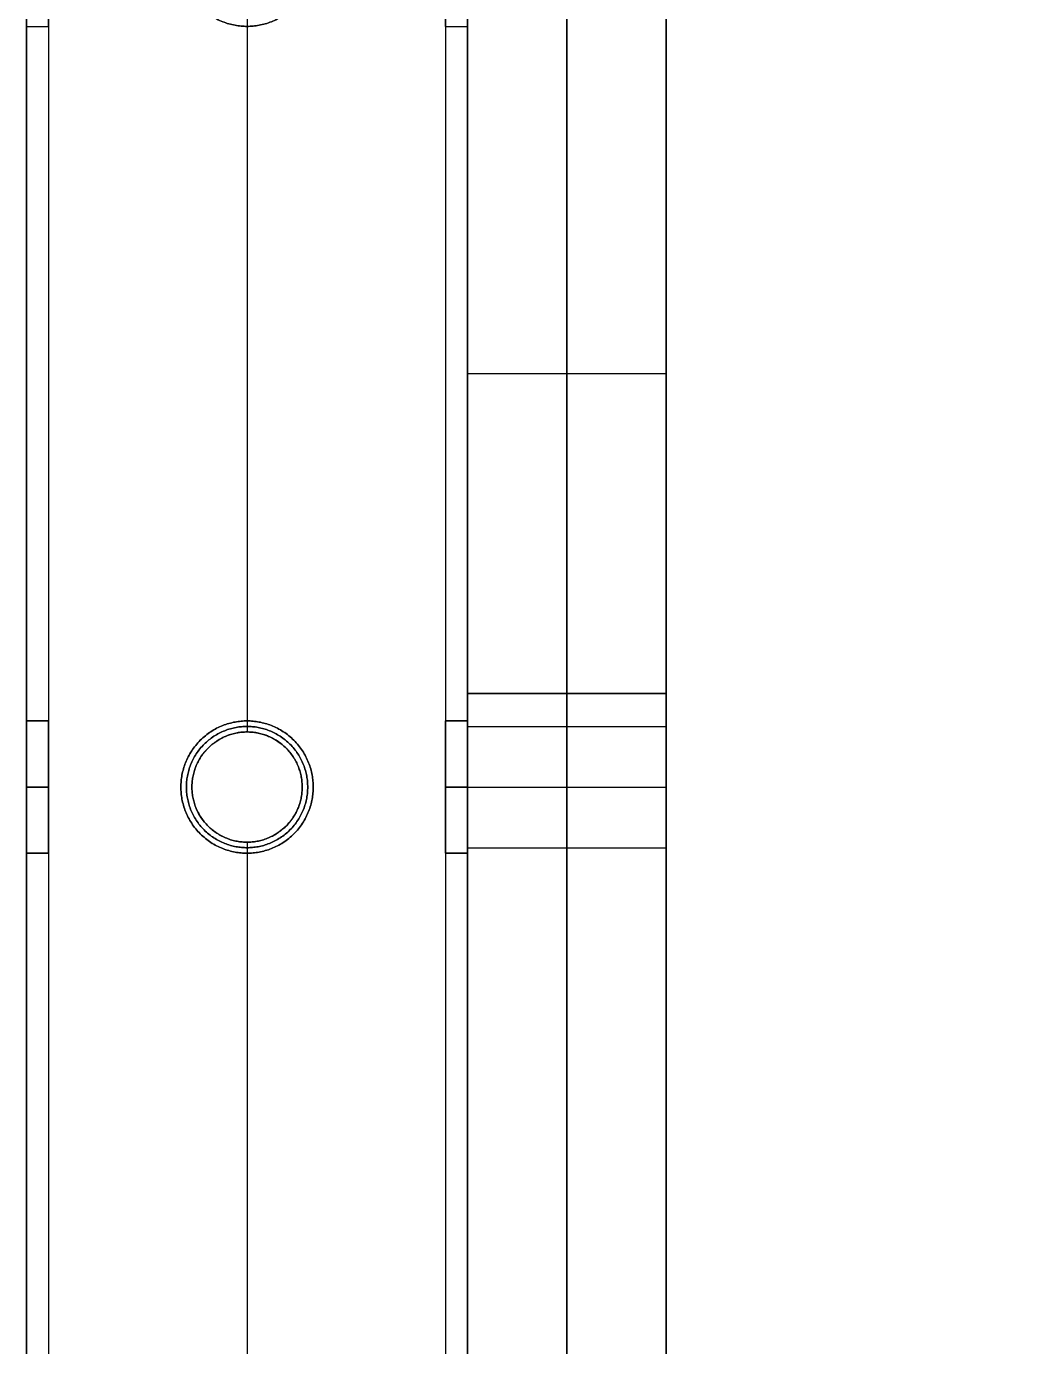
# Model space of a CAD drawing. Header units: millimetres. Extents: x -6529 to 809, y -8611 to 207.
# Drawn here: x -507 to -417.5, y -8491.3 to -8371.5 of the extents above; entities that cross this region are included whole.
import ezdxf

# ---------------------------------------------------------------- set-up
doc = ezdxf.new("R2010")
doc.units = ezdxf.units.MM
doc.header["$MEASUREMENT"] = 0
doc.layers.add('platen', color=7, linetype='Continuous', true_color=0x007f00)
doc.layers.add('staal', color=5, linetype='Continuous', true_color=0x0000ff)

# ---------------------------------------------------------------- blocks, each defined once
blk = doc.blocks.new('plaat base')
at = {"layer": 'platen'}
for p, q in [((58, -600), (1258, -600)), ((58, -600, 18), (1258, -600, 18)), ((170.5, -1232.5), (170.5, -1232.5, 18)), ((165, -1238), (165, -1238, 18)), ((176, -1238), (176, -1238, 18)), ((170.5, -1243.5), (170.5, -1243.5, 18))]:
    blk.add_line(p, q, dxfattribs=at)
for points in [[(358, 0), (179, 0), (0, 0)], [(358, 0, 18), (179, 0, 18), (0, 0, 18)], [(358, 0, 9), (179, 0, 9), (0, 0, 9)], [(179, 0), (179, 0, 9), (179, 0, 18)], [(58, -900), (58, -1079), (58, -1258)], [(58, -900, 18), (58, -1079, 18), (58, -1258, 18)], [(58, -900, 9), (58, -1079, 9), (58, -1258, 9)], [(58, -1079), (58, -1079, 9), (58, -1079, 18)], [(58, -1258), (208, -1258), (358, -1258)], [(58, -1258, 18), (208, -1258, 18), (358, -1258, 18)], [(58, -1258, 9), (208, -1258, 9), (358, -1258, 9)], [(208, -1258), (208, -1258, 9), (208, -1258, 18)]]:
    blk.add_open_spline(points, degree=2, dxfattribs=at)
for points in [[(170.5, -1243.5), (165, -1243.5), (165, -1238), (165, -1232.5), (170.5, -1232.5), (176, -1232.5), (176, -1238), (176, -1243.5), (170.5, -1243.5)], [(170.5, -1243.5, 18), (165, -1243.5, 18), (165, -1238, 18), (165, -1232.5, 18), (170.5, -1232.5, 18), (176, -1232.5, 18), (176, -1238, 18), (176, -1243.5, 18), (170.5, -1243.5, 18)]]:
    blk.add_rational_spline(points, [1, 0.707106781187, 1, 0.707106781187, 1, 0.707106781187, 1, 0.707106781187, 1], degree=2, knots=[-31.415927, -31.415927, -31.415927, -23.561945, -23.561945, -15.707963, -15.707963, -7.853982, -7.853982, 0, 0, 0], dxfattribs=at)
blk = doc.blocks.new('plaat laag')
at = {"layer": 'platen'}
for p, q in [((-3.77, -1139.99, -38), (14.23, -1140.05, -38)), ((-3.79, -1145.49, -43.5), (14.21, -1145.55, -43.5)), ((-3.79, -1145.49, -32.5), (14.21, -1145.55, -32.5)), ((-3.81, -1150.99, -38), (14.19, -1151.05, -38))]:
    blk.add_line(p, q, dxfattribs=at)
for points in [[(-0.19, -58, 300), (-2.18, -658, 300), (-4.16, -1257.99, 300)], [(17.81, -58.06, 300), (15.82, -658.06, 300), (13.84, -1258.05, 300)], [(-3.17, -957.99, 600), (-3.76, -1136.99, 600), (-4.35, -1315.99, 600)], [(-4.16, -1257.99, -58), (-3.66, -1107.99, -58), (-3.17, -957.99, -58)], [(5.83, -958.02, 600), (5.24, -1137.02, 600), (4.65, -1316.02, 600)], [(4.84, -1258.02, -58), (5.34, -1108.02, -58), (5.83, -958.02, -58)], [(14.83, -958.05, 600), (14.24, -1137.05, 600), (13.65, -1316.05, 600)], [(13.84, -1258.05, -58), (14.34, -1108.05, -58), (14.83, -958.05, -58)], [(-3.66, -1107.99, -58), (5.34, -1108.02, -58), (14.34, -1108.05, -58)], [(-3.76, -1136.99, 600), (5.24, -1137.02, 600), (14.24, -1137.05, 600)]]:
    blk.add_open_spline(points, degree=2, dxfattribs=at)
for points in [[(-3.79, -1145.49, -43.5), (-3.81, -1150.99, -43.5), (-3.81, -1150.99, -38), (-3.81, -1150.99, -32.5), (-3.79, -1145.49, -32.5), (-3.77, -1139.99, -32.5), (-3.77, -1139.99, -38), (-3.77, -1139.99, -43.5), (-3.79, -1145.49, -43.5)], [(14.21, -1145.55, -43.5), (14.19, -1151.05, -43.5), (14.19, -1151.05, -38), (14.19, -1151.05, -32.5), (14.21, -1145.55, -32.5), (14.23, -1140.05, -32.5), (14.23, -1140.05, -38), (14.23, -1140.05, -43.5), (14.21, -1145.55, -43.5)]]:
    blk.add_rational_spline(points, [1, 0.707106781187, 1, 0.707106781187, 1, 0.707106781187, 1, 0.707106781187, 1], degree=2, knots=[-31.415927, -31.415927, -31.415927, -23.561945, -23.561945, -15.707963, -15.707963, -7.853982, -7.853982, 0, 0, 0], dxfattribs=at)
blk = doc.blocks.new('top plaat')
at = {"layer": 'platen'}
for p, q in [((20, -1100), (20, -1100, 18)), ((14.5, -1105.5), (14.5, -1105.5, 18)), ((25.5, -1105.5), (25.5, -1105.5, 18)), ((20, -1111), (20, -1111, 18))]:
    blk.add_line(p, q, dxfattribs=at)
for points in [[(0, 0), (0, -309), (0, -618), (0, -927), (0, -1236)], [(0, 0, 18), (0, -309, 18), (0, -618, 18), (0, -927, 18), (0, -1236, 18)], [(0, 0, 9), (0, -309, 9), (0, -618, 9), (0, -927, 9), (0, -1236, 9)]]:
    blk.add_open_spline(points, degree=2, knots=[4655.052018, 4655.052018, 4655.052018, 5274.345164, 5274.345164, 5893.638309, 5893.638309, 5893.638309], dxfattribs=at)
for points, knots in [([(25.5, -1105.5), (25.5, -1111), (20, -1111), (14.5, -1111), (14.5, -1105.5), (14.5, -1100), (20, -1100), (25.5, -1100), (25.5, -1105.5)], [-31.415927, -31.415927, -31.415927, -23.561945, -23.561945, -15.707963, -15.707963, -7.853982, -7.853982, 0, 0, 0]), ([(25.5, -1105.5, 18), (25.5, -1111, 18), (20, -1111, 18), (14.5, -1111, 18), (14.5, -1105.5, 18), (14.5, -1100, 18), (20, -1100, 18), (25.5, -1100, 18), (25.5, -1105.5, 18)], [-31.415927, -31.415927, -31.415927, -23.561945, -23.561945, -15.707963, -15.707963, -7.853982, -7.853982, 0, 0, 0]), ([(25.5, -1105.5, 9), (25.5, -1100, 9), (20, -1100, 9), (14.5, -1100, 9), (14.5, -1105.5, 9), (14.5, -1111, 9), (20, -1111, 9), (25.5, -1111, 9), (25.5, -1105.5, 9)], [0, 0, 0, 7.853982, 7.853982, 15.707963, 15.707963, 23.561945, 23.561945, 31.415927, 31.415927, 31.415927])]:
    blk.add_rational_spline(points, [1, 0.707106781187, 1, 0.707106781187, 1, 0.707106781187, 1, 0.707106781187, 1], degree=2, knots=knots, dxfattribs=at)

msp = doc.modelspace()

# ---------------------------------------------------------------- linework, layer by layer
at = {"layer": 'staal'}
for p, q in [((-506.97, -8371.5, 20), (-504.97, -8371.5, 20)), ((-486.97, -8371.5, 38), (-486.97, -8371.5, 40)), ((-486.97, -8371.5), (-486.97, -8371.5, 2)), ((-468.97, -8371.5, 20), (-466.97, -8371.5, 20)), ((-504.97, -8434.5, 1972), (-506.97, -8434.5, 1972)), ((-506.97, -8434.5, 20), (-504.97, -8434.5, 20)), ((-504.97, -8434.5, 696), (-506.97, -8434.5, 696)), ((-486.97, -8434.5, 38), (-486.97, -8434.5, 40)), ((-486.97, -8434.5), (-486.97, -8434.5, 2)), ((-466.97, -8434.5, 1972), (-468.97, -8434.5, 1972)), ((-468.97, -8434.5, 20), (-466.97, -8434.5, 20)), ((-466.97, -8434.5, 696), (-468.97, -8434.5, 696)), ((-486.97, -8435.5, 1990), (-486.97, -8435.5, 1992)), ((-486.97, -8435.5, 1952), (-486.97, -8435.5, 1954)), ((-486.97, -8435.5, 714), (-486.97, -8435.5, 716)), ((-486.97, -8435.5, 676), (-486.97, -8435.5, 678)), ((-504.97, -8440.5, 1966), (-506.97, -8440.5, 1966)), ((-504.97, -8440.5, 1978), (-506.97, -8440.5, 1978)), ((-506.97, -8440.5, 14), (-504.97, -8440.5, 14)), ((-506.97, -8440.5, 26), (-504.97, -8440.5, 26)), ((-504.97, -8440.5, 690), (-506.97, -8440.5, 690)), ((-504.97, -8440.5, 702), (-506.97, -8440.5, 702)), ((-492.97, -8440.5, 38), (-492.97, -8440.5, 40)), ((-492.97, -8440.5), (-492.97, -8440.5, 2)), ((-491.97, -8440.5, 1990), (-491.97, -8440.5, 1992)), ((-491.97, -8440.5, 1952), (-491.97, -8440.5, 1954)), ((-491.97, -8440.5, 714), (-491.97, -8440.5, 716)), ((-491.97, -8440.5, 676), (-491.97, -8440.5, 678)), ((-481.97, -8440.5, 1952), (-481.97, -8440.5, 1954)), ((-481.97, -8440.5, 1990), (-481.97, -8440.5, 1992)), ((-481.97, -8440.5, 676), (-481.97, -8440.5, 678)), ((-481.97, -8440.5, 714), (-481.97, -8440.5, 716)), ((-480.97, -8440.5, 38), (-480.97, -8440.5, 40)), ((-480.97, -8440.5), (-480.97, -8440.5, 2)), ((-466.97, -8440.5, 1966), (-468.97, -8440.5, 1966)), ((-466.97, -8440.5, 1978), (-468.97, -8440.5, 1978)), ((-468.97, -8440.5, 14), (-466.97, -8440.5, 14)), ((-468.97, -8440.5, 26), (-466.97, -8440.5, 26)), ((-466.97, -8440.5, 690), (-468.97, -8440.5, 690)), ((-466.97, -8440.5, 702), (-468.97, -8440.5, 702)), ((-486.97, -8445.5, 1990), (-486.97, -8445.5, 1992)), ((-486.97, -8445.5, 1952), (-486.97, -8445.5, 1954)), ((-486.97, -8445.5, 714), (-486.97, -8445.5, 716)), ((-486.97, -8445.5, 676), (-486.97, -8445.5, 678)), ((-504.97, -8446.5, 1972), (-506.97, -8446.5, 1972)), ((-506.97, -8446.5, 20), (-504.97, -8446.5, 20)), ((-504.97, -8446.5, 696), (-506.97, -8446.5, 696)), ((-486.97, -8446.5, 38), (-486.97, -8446.5, 40)), ((-486.97, -8446.5), (-486.97, -8446.5, 2)), ((-466.97, -8446.5, 1972), (-468.97, -8446.5, 1972)), ((-468.97, -8446.5, 20), (-466.97, -8446.5, 20)), ((-466.97, -8446.5, 696), (-468.97, -8446.5, 696))]:
    msp.add_line(p, q, dxfattribs=at)
for points in [[(-506.97, -7295), (809.03, -7295), (809.03, -8611), (-506.97, -8611)], [(-466.97, -7335), (769.03, -7335), (769.03, -8571), (-466.97, -8571)]]:
    msp.add_lwpolyline(points, close=True, dxfattribs=at)
for centre in [(-486.97, -8440.5, 1952), (-486.97, -8440.5, 1991), (-486.97, -8440.5, 1953), (-486.97, -8440.5, 676), (-486.97, -8440.5, 715), (-486.97, -8440.5, 677)]:
    msp.add_circle(centre, 5, dxfattribs=at)
for points in [[(-506.97, -7295, 1952), (-506.97, -7953, 1952), (-506.97, -8611, 1952)], [(-506.97, -7295, 1992), (-506.97, -7953, 1992), (-506.97, -8611, 1992)], [(-506.97, -7295), (-506.97, -7953), (-506.97, -8611)], [(-506.97, -7295, 40), (-506.97, -7953, 40), (-506.97, -8611, 40)], [(-506.97, -7295, 676), (-506.97, -7953, 676), (-506.97, -8611, 676)], [(-506.97, -7295, 716), (-506.97, -7953, 716), (-506.97, -8611, 716)], [(-504.97, -7297, 1990), (-504.97, -7953, 1990), (-504.97, -8609, 1990)], [(-504.97, -7297, 1954), (-504.97, -7953, 1954), (-504.97, -8609, 1954)], [(-504.97, -7297, 38), (-504.97, -7953, 38), (-504.97, -8609, 38)], [(-504.97, -7297, 2), (-504.97, -7953, 2), (-504.97, -8609, 2)], [(-504.97, -7297, 714), (-504.97, -7953, 714), (-504.97, -8609, 714)], [(-504.97, -7297, 678), (-504.97, -7953, 678), (-504.97, -8609, 678)], [(-468.97, -7333, 1990), (-468.97, -7953, 1990), (-468.97, -8573, 1990)], [(-468.97, -7333, 1954), (-468.97, -7953, 1954), (-468.97, -8573, 1954)], [(-468.97, -7333, 38), (-468.97, -7953, 38), (-468.97, -8573, 38)], [(-468.97, -7333, 2), (-468.97, -7953, 2), (-468.97, -8573, 2)], [(-468.97, -7333, 714), (-468.97, -7953, 714), (-468.97, -8573, 714)], [(-468.97, -7333, 678), (-468.97, -7953, 678), (-468.97, -8573, 678)], [(-466.97, -7335, 1952), (-466.97, -7953, 1952), (-466.97, -8571, 1952)], [(-466.97, -7335, 1992), (-466.97, -7953, 1992), (-466.97, -8571, 1992)], [(-466.97, -7335), (-466.97, -7953), (-466.97, -8571)], [(-466.97, -7335, 40), (-466.97, -7953, 40), (-466.97, -8571, 40)], [(-466.97, -7335, 676), (-466.97, -7953, 676), (-466.97, -8571, 676)], [(-466.97, -7335, 716), (-466.97, -7953, 716), (-466.97, -8571, 716)], [(-486.97, -8370.5, 1992), (-486.97, -8403, 1992), (-486.97, -8435.5, 1992)], [(-486.97, -8370.5, 1990), (-486.97, -8403, 1990), (-486.97, -8435.5, 1990)], [(-486.97, -8370.5, 1954), (-486.97, -8403, 1954), (-486.97, -8435.5, 1954)], [(-486.97, -8370.5, 1952), (-486.97, -8403, 1952), (-486.97, -8435.5, 1952)], [(-486.97, -8370.5, 716), (-486.97, -8403, 716), (-486.97, -8435.5, 716)], [(-486.97, -8370.5, 714), (-486.97, -8403, 714), (-486.97, -8435.5, 714)], [(-486.97, -8370.5, 678), (-486.97, -8403, 678), (-486.97, -8435.5, 678)], [(-486.97, -8370.5, 676), (-486.97, -8403, 676), (-486.97, -8435.5, 676)], [(-506.97, -8371.5, 1972), (-506.97, -8403, 1972), (-506.97, -8434.5, 1972)], [(-506.97, -8371.5, 20), (-506.97, -8403, 20), (-506.97, -8434.5, 20)], [(-506.97, -8371.5, 696), (-506.97, -8403, 696), (-506.97, -8434.5, 696)], [(-504.97, -8371.5, 1972), (-504.97, -8403, 1972), (-504.97, -8434.5, 1972)], [(-504.97, -8371.5, 20), (-504.97, -8403, 20), (-504.97, -8434.5, 20)], [(-504.97, -8371.5, 696), (-504.97, -8403, 696), (-504.97, -8434.5, 696)], [(-486.97, -8371.5, 40), (-486.97, -8403, 40), (-486.97, -8434.5, 40)], [(-486.97, -8371.5, 38), (-486.97, -8403, 38), (-486.97, -8434.5, 38)], [(-486.97, -8371.5, 2), (-486.97, -8403, 2), (-486.97, -8434.5, 2)], [(-486.97, -8371.5), (-486.97, -8403), (-486.97, -8434.5)], [(-468.97, -8371.5, 1972), (-468.97, -8403, 1972), (-468.97, -8434.5, 1972)], [(-468.97, -8371.5, 20), (-468.97, -8403, 20), (-468.97, -8434.5, 20)], [(-468.97, -8371.5, 696), (-468.97, -8403, 696), (-468.97, -8434.5, 696)], [(-466.97, -8371.5, 1972), (-466.97, -8403, 1972), (-466.97, -8434.5, 1972)], [(-466.97, -8371.5, 20), (-466.97, -8403, 20), (-466.97, -8434.5, 20)], [(-466.97, -8371.5, 696), (-466.97, -8403, 696), (-466.97, -8434.5, 696)], [(-486.97, -8445.5, 1992), (-486.97, -8478, 1992), (-486.97, -8510.5, 1992)], [(-486.97, -8445.5, 1990), (-486.97, -8478, 1990), (-486.97, -8510.5, 1990)], [(-486.97, -8445.5, 1954), (-486.97, -8478, 1954), (-486.97, -8510.5, 1954)], [(-486.97, -8445.5, 1952), (-486.97, -8478, 1952), (-486.97, -8510.5, 1952)], [(-486.97, -8445.5, 716), (-486.97, -8478, 716), (-486.97, -8510.5, 716)], [(-486.97, -8445.5, 714), (-486.97, -8478, 714), (-486.97, -8510.5, 714)], [(-486.97, -8445.5, 678), (-486.97, -8478, 678), (-486.97, -8510.5, 678)], [(-486.97, -8445.5, 676), (-486.97, -8478, 676), (-486.97, -8510.5, 676)], [(-506.97, -8446.5, 1972), (-506.97, -8478, 1972), (-506.97, -8509.5, 1972)], [(-506.97, -8446.5, 20), (-506.97, -8478, 20), (-506.97, -8509.5, 20)], [(-506.97, -8446.5, 696), (-506.97, -8478, 696), (-506.97, -8509.5, 696)], [(-504.97, -8446.5, 1972), (-504.97, -8478, 1972), (-504.97, -8509.5, 1972)], [(-504.97, -8446.5, 20), (-504.97, -8478, 20), (-504.97, -8509.5, 20)], [(-504.97, -8446.5, 696), (-504.97, -8478, 696), (-504.97, -8509.5, 696)], [(-486.97, -8446.5, 40), (-486.97, -8478, 40), (-486.97, -8509.5, 40)], [(-486.97, -8446.5, 38), (-486.97, -8478, 38), (-486.97, -8509.5, 38)], [(-486.97, -8446.5, 2), (-486.97, -8478, 2), (-486.97, -8509.5, 2)], [(-486.97, -8446.5), (-486.97, -8478), (-486.97, -8509.5)], [(-468.97, -8446.5, 1972), (-468.97, -8478, 1972), (-468.97, -8509.5, 1972)], [(-468.97, -8446.5, 20), (-468.97, -8478, 20), (-468.97, -8509.5, 20)], [(-468.97, -8446.5, 696), (-468.97, -8478, 696), (-468.97, -8509.5, 696)], [(-466.97, -8446.5, 1972), (-466.97, -8478, 1972), (-466.97, -8509.5, 1972)], [(-466.97, -8446.5, 20), (-466.97, -8478, 20), (-466.97, -8509.5, 20)], [(-466.97, -8446.5, 696), (-466.97, -8478, 696), (-466.97, -8509.5, 696)]]:
    msp.add_open_spline(points, degree=2, dxfattribs=at)
for points, knots in [([(-506.97, -8365.5, 14), (-506.97, -8359.5, 14), (-506.97, -8359.5, 20), (-506.97, -8359.5, 26), (-506.97, -8365.5, 26), (-506.97, -8371.5, 26), (-506.97, -8371.5, 20), (-506.97, -8371.5, 14), (-506.97, -8365.5, 14)], [0, 0, 0, 7.853982, 7.853982, 15.707963, 15.707963, 23.561945, 23.561945, 31.415927, 31.415927, 31.415927]), ([(-504.97, -8365.5, 14), (-504.97, -8371.5, 14), (-504.97, -8371.5, 20), (-504.97, -8371.5, 26), (-504.97, -8365.5, 26), (-504.97, -8359.5, 26), (-504.97, -8359.5, 20), (-504.97, -8359.5, 14), (-504.97, -8365.5, 14)], [-31.415927, -31.415927, -31.415927, -23.561945, -23.561945, -15.707963, -15.707963, -7.853982, -7.853982, 0, 0, 0]), ([(-480.97, -8365.5, 40), (-480.97, -8371.5, 40), (-486.97, -8371.5, 40), (-492.97, -8371.5, 40), (-492.97, -8365.5, 40), (-492.97, -8359.5, 40), (-486.97, -8359.5, 40), (-480.97, -8359.5, 40), (-480.97, -8365.5, 40)], [-31.415927, -31.415927, -31.415927, -23.561945, -23.561945, -15.707963, -15.707963, -7.853982, -7.853982, 0, 0, 0]), ([(-480.97, -8365.5, 38), (-480.97, -8359.5, 38), (-486.97, -8359.5, 38), (-492.97, -8359.5, 38), (-492.97, -8365.5, 38), (-492.97, -8371.5, 38), (-486.97, -8371.5, 38), (-480.97, -8371.5, 38), (-480.97, -8365.5, 38)], [0, 0, 0, 7.853982, 7.853982, 15.707963, 15.707963, 23.561945, 23.561945, 31.415927, 31.415927, 31.415927]), ([(-480.97, -8365.5, 2), (-480.97, -8371.5, 2), (-486.97, -8371.5, 2), (-492.97, -8371.5, 2), (-492.97, -8365.5, 2), (-492.97, -8359.5, 2), (-486.97, -8359.5, 2), (-480.97, -8359.5, 2), (-480.97, -8365.5, 2)], [-31.415927, -31.415927, -31.415927, -23.561945, -23.561945, -15.707963, -15.707963, -7.853982, -7.853982, 0, 0, 0]), ([(-480.97, -8365.5), (-480.97, -8359.5), (-486.97, -8359.5), (-492.97, -8359.5), (-492.97, -8365.5), (-492.97, -8371.5), (-486.97, -8371.5), (-480.97, -8371.5), (-480.97, -8365.5)], [0, 0, 0, 7.853982, 7.853982, 15.707963, 15.707963, 23.561945, 23.561945, 31.415927, 31.415927, 31.415927]), ([(-468.97, -8365.5, 14), (-468.97, -8359.5, 14), (-468.97, -8359.5, 20), (-468.97, -8359.5, 26), (-468.97, -8365.5, 26), (-468.97, -8371.5, 26), (-468.97, -8371.5, 20), (-468.97, -8371.5, 14), (-468.97, -8365.5, 14)], [0, 0, 0, 7.853982, 7.853982, 15.707963, 15.707963, 23.561945, 23.561945, 31.415927, 31.415927, 31.415927]), ([(-466.97, -8365.5, 14), (-466.97, -8371.5, 14), (-466.97, -8371.5, 20), (-466.97, -8371.5, 26), (-466.97, -8365.5, 26), (-466.97, -8359.5, 26), (-466.97, -8359.5, 20), (-466.97, -8359.5, 14), (-466.97, -8365.5, 14)], [-31.415927, -31.415927, -31.415927, -23.561945, -23.561945, -15.707963, -15.707963, -7.853982, -7.853982, 0, 0, 0]), ([(-506.97, -8440.5, 1966), (-506.97, -8434.5, 1966), (-506.97, -8434.5, 1972), (-506.97, -8434.5, 1978), (-506.97, -8440.5, 1978), (-506.97, -8446.5, 1978), (-506.97, -8446.5, 1972), (-506.97, -8446.5, 1966), (-506.97, -8440.5, 1966)], [0, 0, 0, 7.853982, 7.853982, 15.707963, 15.707963, 23.561945, 23.561945, 31.415927, 31.415927, 31.415927]), ([(-506.97, -8440.5, 14), (-506.97, -8434.5, 14), (-506.97, -8434.5, 20), (-506.97, -8434.5, 26), (-506.97, -8440.5, 26), (-506.97, -8446.5, 26), (-506.97, -8446.5, 20), (-506.97, -8446.5, 14), (-506.97, -8440.5, 14)], [0, 0, 0, 7.853982, 7.853982, 15.707963, 15.707963, 23.561945, 23.561945, 31.415927, 31.415927, 31.415927]), ([(-506.97, -8440.5, 690), (-506.97, -8434.5, 690), (-506.97, -8434.5, 696), (-506.97, -8434.5, 702), (-506.97, -8440.5, 702), (-506.97, -8446.5, 702), (-506.97, -8446.5, 696), (-506.97, -8446.5, 690), (-506.97, -8440.5, 690)], [0, 0, 0, 7.853982, 7.853982, 15.707963, 15.707963, 23.561945, 23.561945, 31.415927, 31.415927, 31.415927]), ([(-504.97, -8440.5, 1966), (-504.97, -8446.5, 1966), (-504.97, -8446.5, 1972), (-504.97, -8446.5, 1978), (-504.97, -8440.5, 1978), (-504.97, -8434.5, 1978), (-504.97, -8434.5, 1972), (-504.97, -8434.5, 1966), (-504.97, -8440.5, 1966)], [-31.415927, -31.415927, -31.415927, -23.561945, -23.561945, -15.707963, -15.707963, -7.853982, -7.853982, 0, 0, 0]), ([(-504.97, -8440.5, 14), (-504.97, -8446.5, 14), (-504.97, -8446.5, 20), (-504.97, -8446.5, 26), (-504.97, -8440.5, 26), (-504.97, -8434.5, 26), (-504.97, -8434.5, 20), (-504.97, -8434.5, 14), (-504.97, -8440.5, 14)], [-31.415927, -31.415927, -31.415927, -23.561945, -23.561945, -15.707963, -15.707963, -7.853982, -7.853982, 0, 0, 0]), ([(-504.97, -8440.5, 690), (-504.97, -8446.5, 690), (-504.97, -8446.5, 696), (-504.97, -8446.5, 702), (-504.97, -8440.5, 702), (-504.97, -8434.5, 702), (-504.97, -8434.5, 696), (-504.97, -8434.5, 690), (-504.97, -8440.5, 690)], [-31.415927, -31.415927, -31.415927, -23.561945, -23.561945, -15.707963, -15.707963, -7.853982, -7.853982, 0, 0, 0]), ([(-480.97, -8440.5, 40), (-480.97, -8446.5, 40), (-486.97, -8446.5, 40), (-492.97, -8446.5, 40), (-492.97, -8440.5, 40), (-492.97, -8434.5, 40), (-486.97, -8434.5, 40), (-480.97, -8434.5, 40), (-480.97, -8440.5, 40)], [-31.415927, -31.415927, -31.415927, -23.561945, -23.561945, -15.707963, -15.707963, -7.853982, -7.853982, 0, 0, 0]), ([(-480.97, -8440.5, 38), (-480.97, -8434.5, 38), (-486.97, -8434.5, 38), (-492.97, -8434.5, 38), (-492.97, -8440.5, 38), (-492.97, -8446.5, 38), (-486.97, -8446.5, 38), (-480.97, -8446.5, 38), (-480.97, -8440.5, 38)], [0, 0, 0, 7.853982, 7.853982, 15.707963, 15.707963, 23.561945, 23.561945, 31.415927, 31.415927, 31.415927]), ([(-480.97, -8440.5, 2), (-480.97, -8446.5, 2), (-486.97, -8446.5, 2), (-492.97, -8446.5, 2), (-492.97, -8440.5, 2), (-492.97, -8434.5, 2), (-486.97, -8434.5, 2), (-480.97, -8434.5, 2), (-480.97, -8440.5, 2)], [-31.415927, -31.415927, -31.415927, -23.561945, -23.561945, -15.707963, -15.707963, -7.853982, -7.853982, 0, 0, 0]), ([(-480.97, -8440.5), (-480.97, -8434.5), (-486.97, -8434.5), (-492.97, -8434.5), (-492.97, -8440.5), (-492.97, -8446.5), (-486.97, -8446.5), (-480.97, -8446.5), (-480.97, -8440.5)], [0, 0, 0, 7.853982, 7.853982, 15.707963, 15.707963, 23.561945, 23.561945, 31.415927, 31.415927, 31.415927]), ([(-468.97, -8440.5, 1966), (-468.97, -8434.5, 1966), (-468.97, -8434.5, 1972), (-468.97, -8434.5, 1978), (-468.97, -8440.5, 1978), (-468.97, -8446.5, 1978), (-468.97, -8446.5, 1972), (-468.97, -8446.5, 1966), (-468.97, -8440.5, 1966)], [0, 0, 0, 7.853982, 7.853982, 15.707963, 15.707963, 23.561945, 23.561945, 31.415927, 31.415927, 31.415927]), ([(-468.97, -8440.5, 14), (-468.97, -8434.5, 14), (-468.97, -8434.5, 20), (-468.97, -8434.5, 26), (-468.97, -8440.5, 26), (-468.97, -8446.5, 26), (-468.97, -8446.5, 20), (-468.97, -8446.5, 14), (-468.97, -8440.5, 14)], [0, 0, 0, 7.853982, 7.853982, 15.707963, 15.707963, 23.561945, 23.561945, 31.415927, 31.415927, 31.415927]), ([(-468.97, -8440.5, 690), (-468.97, -8434.5, 690), (-468.97, -8434.5, 696), (-468.97, -8434.5, 702), (-468.97, -8440.5, 702), (-468.97, -8446.5, 702), (-468.97, -8446.5, 696), (-468.97, -8446.5, 690), (-468.97, -8440.5, 690)], [0, 0, 0, 7.853982, 7.853982, 15.707963, 15.707963, 23.561945, 23.561945, 31.415927, 31.415927, 31.415927]), ([(-466.97, -8440.5, 1966), (-466.97, -8446.5, 1966), (-466.97, -8446.5, 1972), (-466.97, -8446.5, 1978), (-466.97, -8440.5, 1978), (-466.97, -8434.5, 1978), (-466.97, -8434.5, 1972), (-466.97, -8434.5, 1966), (-466.97, -8440.5, 1966)], [-31.415927, -31.415927, -31.415927, -23.561945, -23.561945, -15.707963, -15.707963, -7.853982, -7.853982, 0, 0, 0]), ([(-466.97, -8440.5, 14), (-466.97, -8446.5, 14), (-466.97, -8446.5, 20), (-466.97, -8446.5, 26), (-466.97, -8440.5, 26), (-466.97, -8434.5, 26), (-466.97, -8434.5, 20), (-466.97, -8434.5, 14), (-466.97, -8440.5, 14)], [-31.415927, -31.415927, -31.415927, -23.561945, -23.561945, -15.707963, -15.707963, -7.853982, -7.853982, 0, 0, 0]), ([(-466.97, -8440.5, 690), (-466.97, -8446.5, 690), (-466.97, -8446.5, 696), (-466.97, -8446.5, 702), (-466.97, -8440.5, 702), (-466.97, -8434.5, 702), (-466.97, -8434.5, 696), (-466.97, -8434.5, 690), (-466.97, -8440.5, 690)], [-31.415927, -31.415927, -31.415927, -23.561945, -23.561945, -15.707963, -15.707963, -7.853982, -7.853982, 0, 0, 0]), ([(-481.97, -8440.5, 1992), (-481.97, -8445.5, 1992), (-486.97, -8445.5, 1992), (-491.97, -8445.5, 1992), (-491.97, -8440.5, 1992), (-491.97, -8435.5, 1992), (-486.97, -8435.5, 1992), (-481.97, -8435.5, 1992), (-481.97, -8440.5, 1992)], [-31.415927, -31.415927, -31.415927, -23.561945, -23.561945, -15.707963, -15.707963, -7.853982, -7.853982, 0, 0, 0]), ([(-481.97, -8440.5, 1990), (-481.97, -8435.5, 1990), (-486.97, -8435.5, 1990), (-491.97, -8435.5, 1990), (-491.97, -8440.5, 1990), (-491.97, -8445.5, 1990), (-486.97, -8445.5, 1990), (-481.97, -8445.5, 1990), (-481.97, -8440.5, 1990)], [0, 0, 0, 7.853982, 7.853982, 15.707963, 15.707963, 23.561945, 23.561945, 31.415927, 31.415927, 31.415927]), ([(-481.97, -8440.5, 1954), (-481.97, -8445.5, 1954), (-486.97, -8445.5, 1954), (-491.97, -8445.5, 1954), (-491.97, -8440.5, 1954), (-491.97, -8435.5, 1954), (-486.97, -8435.5, 1954), (-481.97, -8435.5, 1954), (-481.97, -8440.5, 1954)], [-31.415927, -31.415927, -31.415927, -23.561945, -23.561945, -15.707963, -15.707963, -7.853982, -7.853982, 0, 0, 0]), ([(-481.97, -8440.5, 716), (-481.97, -8445.5, 716), (-486.97, -8445.5, 716), (-491.97, -8445.5, 716), (-491.97, -8440.5, 716), (-491.97, -8435.5, 716), (-486.97, -8435.5, 716), (-481.97, -8435.5, 716), (-481.97, -8440.5, 716)], [-31.415927, -31.415927, -31.415927, -23.561945, -23.561945, -15.707963, -15.707963, -7.853982, -7.853982, 0, 0, 0]), ([(-481.97, -8440.5, 714), (-481.97, -8435.5, 714), (-486.97, -8435.5, 714), (-491.97, -8435.5, 714), (-491.97, -8440.5, 714), (-491.97, -8445.5, 714), (-486.97, -8445.5, 714), (-481.97, -8445.5, 714), (-481.97, -8440.5, 714)], [0, 0, 0, 7.853982, 7.853982, 15.707963, 15.707963, 23.561945, 23.561945, 31.415927, 31.415927, 31.415927]), ([(-481.97, -8440.5, 678), (-481.97, -8445.5, 678), (-486.97, -8445.5, 678), (-491.97, -8445.5, 678), (-491.97, -8440.5, 678), (-491.97, -8435.5, 678), (-486.97, -8435.5, 678), (-481.97, -8435.5, 678), (-481.97, -8440.5, 678)], [-31.415927, -31.415927, -31.415927, -23.561945, -23.561945, -15.707963, -15.707963, -7.853982, -7.853982, 0, 0, 0])]:
    msp.add_rational_spline(points, [1, 0.707106781187, 1, 0.707106781187, 1, 0.707106781187, 1, 0.707106781187, 1], degree=2, knots=knots, dxfattribs=at)

# ---------------------------------------------------------------- block references
at = {"layer": 'platen'}
for name, p in [('top plaat', (-506.97, -7335, 1992)), ('plaat base', (-506.97, -7353, 40))]:
    msp.add_blockref(name, p, dxfattribs=at)
at = {"layer": 'platen', "rotation": 0.1894193054011234}
msp.add_blockref('plaat laag', (-466.97, -7295, 58), dxfattribs=at)
at = {"layer": 'platen', "extrusion": (1, -4.20193e-15, 0)}
msp.add_blockref('plaat base', (-8611, 1934, -466.97), dxfattribs=at)

doc.saveas('drawing.dxf')
